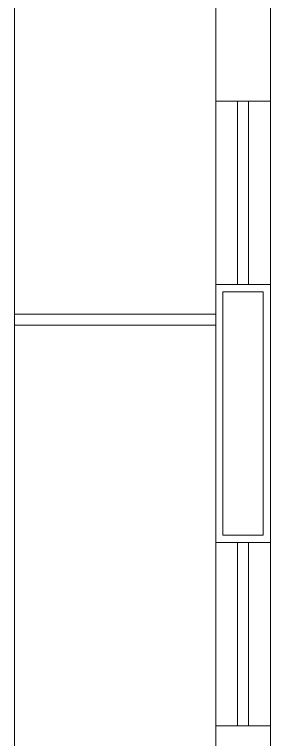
# Model space of a CAD drawing. Header units: millimetres. Extents: x 867 to 1330, y 209 to 507.
# Drawn here: x 1182.261 to 1182.961, y 443.784 to 445.762 of the extents above; entities that cross this region are included whole.
import ezdxf

# ---------------------------------------------------------------- set-up
doc = ezdxf.new("R2010")
doc.units = ezdxf.units.MM
doc.header["$LTSCALE"] = 5
doc.linetypes.add('HIDDEN2', pattern=[4.7625, 3.175, -1.5875])
doc.layers.add('I-ARQ', color=8, linetype='Continuous', lineweight=0)

msp = doc.modelspace()

# ---------------------------------------------------------------- linework, layer by layer
at = {"layer": 'I-ARQ'}
for p, q in [((1182.2607, 456.9225), (1182.2607, 437.7725)), ((1182.2607, 456.9225), (1182.2607, 437.7725)), ((1182.2607, 456.9225), (1182.2607, 437.7725)), ((1182.8107, 447.2475), (1182.8107, 437.9725)), ((1182.9607, 446.0225), (1182.9607, 443.3215)), ((1182.9407, 445.0052), (1182.8307, 445.0052)), ((1182.8307, 445.0052), (1182.8307, 444.3415)), ((1182.9407, 444.3415), (1182.9407, 445.0052)), ((1182.8107, 444.9438), (1182.2607, 444.9438)), ((1182.8107, 444.9438), (1182.2607, 444.9438)), ((1182.8107, 444.9438), (1182.2607, 444.9438)), ((1182.8107, 444.9138), (1182.2607, 444.9138)), ((1182.8107, 444.9138), (1182.2607, 444.9138)), ((1182.8107, 444.9138), (1182.2607, 444.9138)), ((1182.8307, 444.3415), (1182.9407, 444.3415))]:
    msp.add_line(p, q, dxfattribs=at)
at = {"layer": 'I-ARQ', "linetype": 'HIDDEN2'}
for p, q in [((1182.8107, 445.5252), (1182.9607, 445.5252)), ((1182.8707, 445.0252), (1182.8707, 445.5252)), ((1182.9007, 445.5252), (1182.9007, 445.0252)), ((1182.9607, 445.0252), (1182.8107, 445.0252)), ((1182.8107, 444.3215), (1182.9607, 444.3215)), ((1182.8707, 443.8215), (1182.8707, 444.3215)), ((1182.9007, 444.3215), (1182.9007, 443.8215)), ((1182.8107, 443.8215), (1182.9607, 443.8215))]:
    msp.add_line(p, q, dxfattribs=at)

doc.saveas('drawing.dxf')
